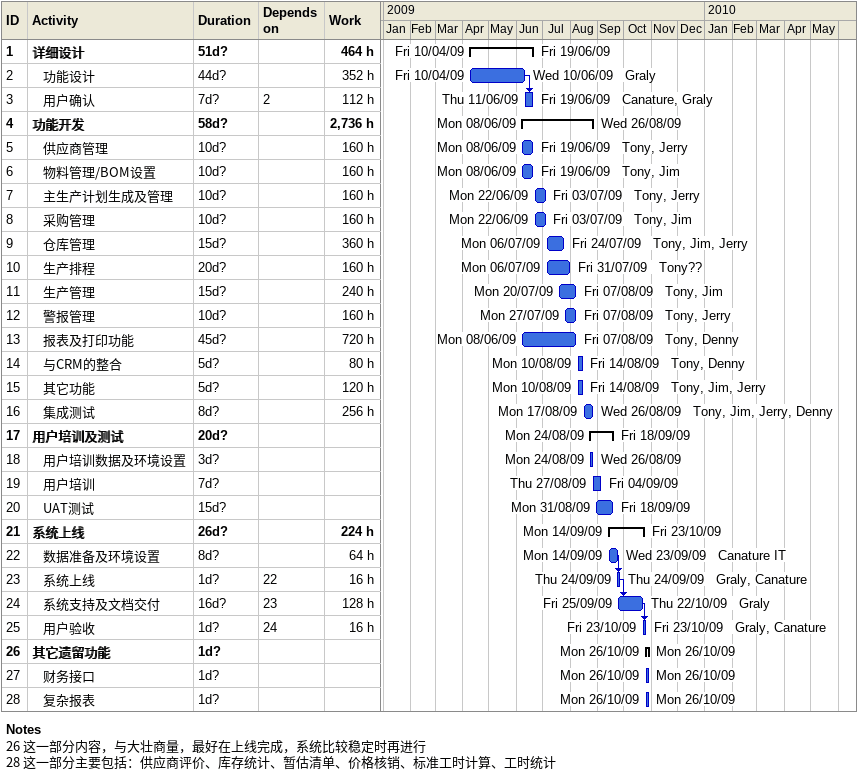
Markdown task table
| ID | Level | Task | Duration | Start | Finish | Predecessors | Resources | Work (h) |
|---|---|---|---|---|---|---|---|---|
| 1 | 1 | **详细设计** | 51d? | 2009-04-10 | 2009-06-19 |  |  | 464 |
| 2 | 2 | 功能设计 | 44d? | 2009-04-10 | 2009-06-10 |  | Graly | 352 |
| 3 | 2 | 用户确认 | 7d? | 2009-06-11 | 2009-06-19 | 2 | Canature, Graly | 112 |
| 4 | 1 | **功能开发** | 58d? | 2009-06-08 | 2009-08-26 |  |  | 2736 |
| 5 | 2 | 供应商管理 | 10d? | 2009-06-08 | 2009-06-19 |  | Tony, Jerry | 160 |
| 6 | 2 | 物料管理/BOM设置 | 10d? | 2009-06-08 | 2009-06-19 |  | Tony, Jim | 160 |
| 7 | 2 | 主生产计划生成及管理 | 10d? | 2009-06-22 | 2009-07-03 |  | Tony, Jerry | 160 |
| 8 | 2 | 采购管理 | 10d? | 2009-06-22 | 2009-07-03 |  | Tony, Jim | 160 |
| 9 | 2 | 仓库管理 | 15d? | 2009-07-06 | 2009-07-24 |  | Tony, Jim, Jerry | 360 |
| 10 | 2 | 生产排程 | 20d? | 2009-07-06 | 2009-07-31 |  | Tony?? | 160 |
| 11 | 2 | 生产管理 | 15d? | 2009-07-20 | 2009-08-07 |  | Tony, Jim | 240 |
| 12 | 2 | 警报管理 | 10d? | 2009-07-27 | 2009-08-07 |  | Tony, Jerry | 160 |
| 13 | 2 | 报表及打印功能 | 45d? | 2009-06-08 | 2009-08-07 |  | Tony, Denny | 720 |
| 14 | 2 | 与CRM的整合 | 5d? | 2009-08-10 | 2009-08-14 |  | Tony, Denny | 80 |
| 15 | 2 | 其它功能 | 5d? | 2009-08-10 | 2009-08-14 |  | Tony, Jim, Jerry | 120 |
| 16 | 2 | 集成测试 | 8d? | 2009-08-17 | 2009-08-26 |  | Tony, Jim, Jerry, Denny | 256 |
| 17 | 1 | **用户培训及测试** | 20d? | 2009-08-24 | 2009-09-18 |  |  |  |
| 18 | 2 | 用户培训数据及环境设置 | 3d? | 2009-08-24 | 2009-08-26 |  |  |  |
| 19 | 2 | 用户培训 | 7d? | 2009-08-27 | 2009-09-04 |  |  |  |
| 20 | 2 | UAT测试 | 15d? | 2009-08-31 | 2009-09-18 |  |  |  |
| 21 | 1 | **系统上线** | 26d? | 2009-09-14 | 2009-10-23 |  |  | 224 |
| 22 | 2 | 数据准备及环境设置 | 8d? | 2009-09-14 | 2009-09-23 |  | Canature IT | 64 |
| 23 | 2 | 系统上线 | 1d? | 2009-09-24 | 2009-09-24 | 22 | Graly, Canature | 16 |
| 24 | 2 | 系统支持及文档交付 | 16d? | 2009-09-25 | 2009-10-22 | 23 | Graly | 128 |
| 25 | 2 | 用户验收 | 1d? | 2009-10-23 | 2009-10-23 | 24 | Graly, Canature | 16 |
| 26 | 1 | **其它遗留功能** | 1d? | 2009-10-26 | 2009-10-26 |  |  |  |
| 27 | 2 | 财务接口 | 1d? | 2009-10-26 | 2009-10-26 |  |  |  |
| 28 | 2 | 复杂报表 | 1d? | 2009-10-26 | 2009-10-26 |  |  |  |

Notes
- 26: 这一部分内容，与大壮商量，最好在上线完成，系统比较稳定时再进行
- 28: 这一部分主要包括：供应商评价、库存统计、暂估清单、价格核销、标准工时计算、工时统计
